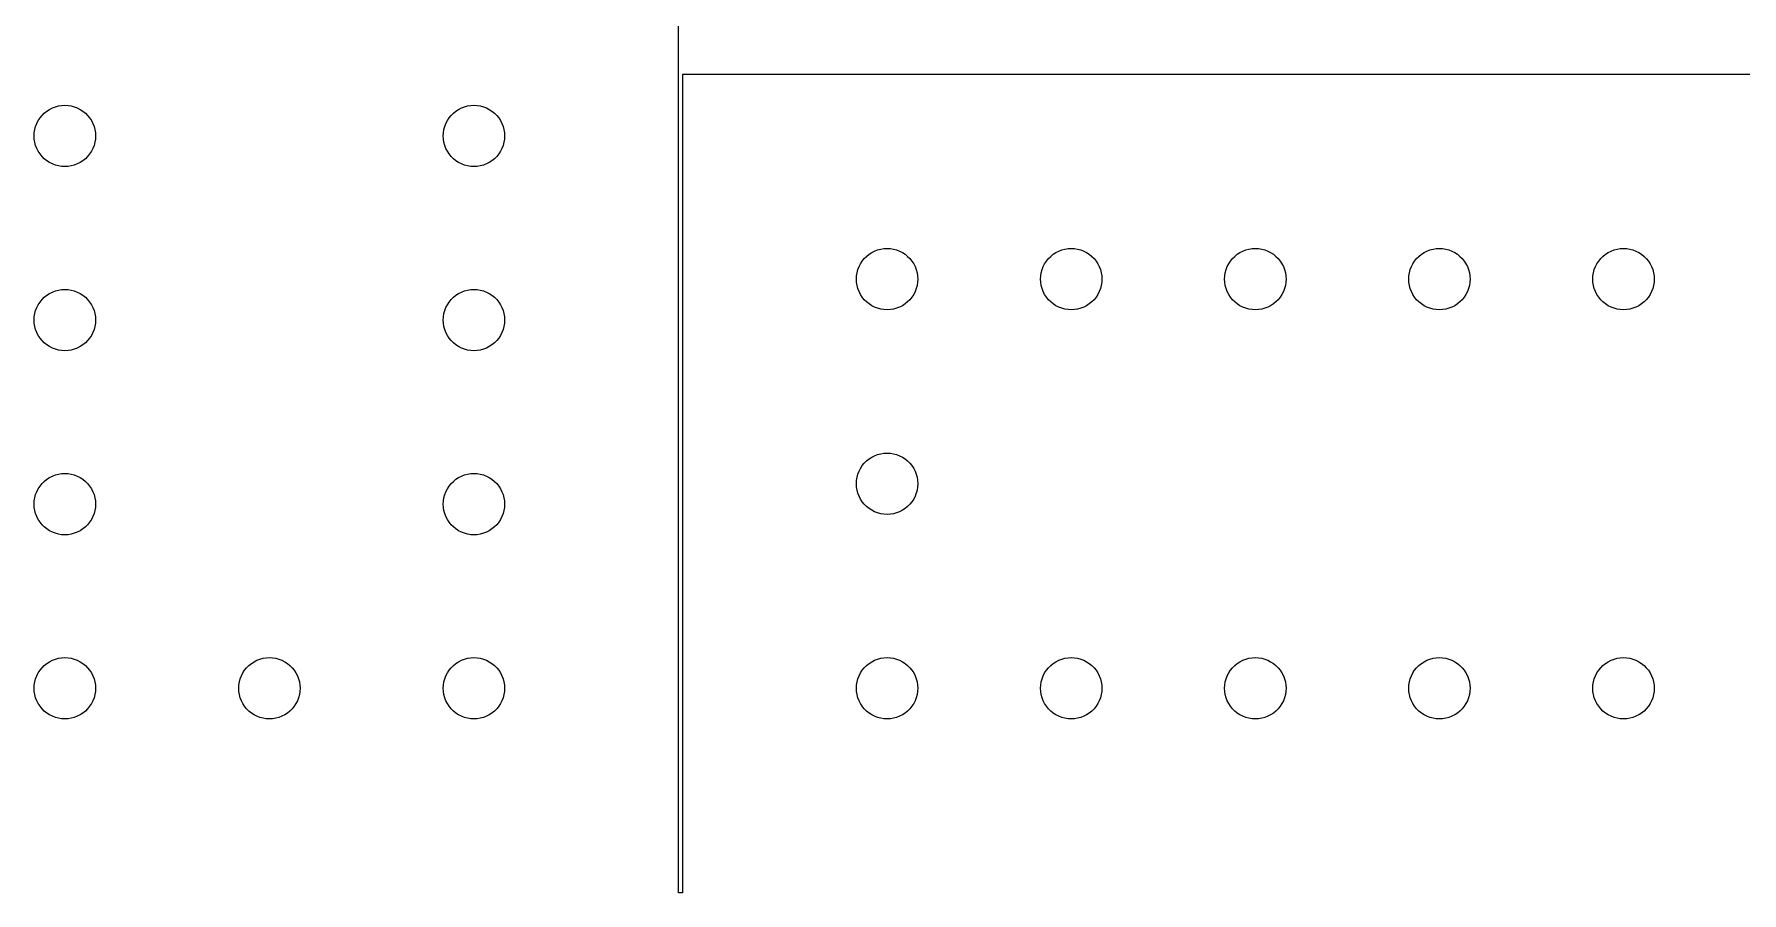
# Model space of a CAD drawing. Header units: metres. Extents: x -90 to 756, y -90 to 295.
# Drawn here: x 4.25 to 45.99, y 225 to 245.99 of the extents above; entities that cross this region are included whole.
import ezdxf

# ---------------------------------------------------------------- set-up
doc = ezdxf.new("R2010")
doc.units = ezdxf.units.M

msp = doc.modelspace()

# ---------------------------------------------------------------- linework, layer by layer
for p, q in [((20, 225), (20, 295)), ((90, 245), (20.1, 245)), ((20.1, 245), (20.1, 225)), ((4.69495, 244.185), (4.76823, 244.213)), ((4.76823, 244.213), (4.84406, 244.234)), ((4.84406, 244.234), (4.9216, 244.246)), ((4.9216, 244.246), (5, 244.25)), ((5, 244.25), (5.07838, 244.246)), ((5.07838, 244.246), (5.15593, 244.234)), ((5.15593, 244.234), (5.23175, 244.213)), ((5.23175, 244.213), (5.30504, 244.185)), ((14.6949, 244.185), (14.7682, 244.213)), ((14.7682, 244.213), (14.8441, 244.234)), ((14.8441, 244.234), (14.9216, 244.246)), ((14.9216, 244.246), (15, 244.25)), ((15, 244.25), (15.0784, 244.246)), ((15.0784, 244.246), (15.1559, 244.234)), ((15.1559, 244.234), (15.2318, 244.213)), ((15.2318, 244.213), (15.305, 244.185)), ((4.2867, 243.732), (4.31483, 243.805)), ((4.31483, 243.805), (4.35048, 243.875)), ((4.35048, 243.875), (4.39323, 243.941)), ((4.39323, 243.941), (4.44263, 244.002)), ((4.44263, 244.002), (4.49814, 244.057)), ((4.49814, 244.057), (4.55916, 244.107)), ((4.55916, 244.107), (4.625, 244.15)), ((4.625, 244.15), (4.69495, 244.185)), ((5.30504, 244.185), (5.375, 244.15)), ((5.375, 244.15), (5.44083, 244.107)), ((5.44083, 244.107), (5.50185, 244.057)), ((5.50185, 244.057), (5.55736, 244.002)), ((5.55736, 244.002), (5.60675, 243.941)), ((5.60675, 243.941), (5.64951, 243.875)), ((5.64951, 243.875), (5.68515, 243.805)), ((5.68515, 243.805), (5.71329, 243.732)), ((14.2867, 243.732), (14.3148, 243.805)), ((14.3148, 243.805), (14.3505, 243.875)), ((14.3505, 243.875), (14.3932, 243.941)), ((14.3932, 243.941), (14.4426, 244.002)), ((14.4426, 244.002), (14.4981, 244.057)), ((14.4981, 244.057), (14.5592, 244.107)), ((14.5592, 244.107), (14.625, 244.15)), ((14.625, 244.15), (14.6949, 244.185)), ((15.305, 244.185), (15.375, 244.15)), ((15.375, 244.15), (15.4408, 244.107)), ((15.4408, 244.107), (15.5018, 244.057)), ((15.5018, 244.057), (15.5574, 244.002)), ((15.5574, 244.002), (15.6068, 243.941)), ((15.6068, 243.941), (15.6495, 243.875)), ((15.6495, 243.875), (15.6852, 243.805)), ((15.6852, 243.805), (15.7133, 243.732)), ((4.25, 243.5), (4.2541, 243.578)), ((4.2541, 243.422), (4.25, 243.5)), ((4.2541, 243.578), (4.26639, 243.656)), ((4.26639, 243.344), (4.2541, 243.422)), ((4.26639, 243.656), (4.2867, 243.732)), ((5.71329, 243.732), (5.7336, 243.656)), ((5.7336, 243.656), (5.74588, 243.578)), ((5.74588, 243.422), (5.7336, 243.344)), ((5.74588, 243.578), (5.75, 243.5)), ((5.75, 243.5), (5.74588, 243.422)), ((14.25, 243.5), (14.2541, 243.578)), ((14.2541, 243.422), (14.25, 243.5)), ((14.2541, 243.578), (14.2664, 243.656)), ((14.2664, 243.344), (14.2541, 243.422)), ((14.2664, 243.656), (14.2867, 243.732)), ((15.7133, 243.732), (15.7336, 243.656)), ((15.7336, 243.656), (15.7459, 243.578)), ((15.7459, 243.422), (15.7336, 243.344)), ((15.7459, 243.578), (15.75, 243.5)), ((15.75, 243.5), (15.7459, 243.422)), ((4.2867, 243.268), (4.26639, 243.344)), ((4.31483, 243.195), (4.2867, 243.268)), ((4.35048, 243.125), (4.31483, 243.195)), ((4.39323, 243.059), (4.35048, 243.125)), ((4.44263, 242.998), (4.39323, 243.059)), ((4.49814, 242.943), (4.44263, 242.998)), ((4.55916, 242.893), (4.49814, 242.943)), ((5.50185, 242.943), (5.44083, 242.893)), ((5.55736, 242.998), (5.50185, 242.943)), ((5.60675, 243.059), (5.55736, 242.998)), ((5.64951, 243.125), (5.60675, 243.059)), ((5.68515, 243.195), (5.64951, 243.125)), ((5.71329, 243.268), (5.68515, 243.195)), ((5.7336, 243.344), (5.71329, 243.268)), ((14.2867, 243.268), (14.2664, 243.344)), ((14.3148, 243.195), (14.2867, 243.268)), ((14.3505, 243.125), (14.3148, 243.195)), ((14.3932, 243.059), (14.3505, 243.125)), ((14.4426, 242.998), (14.3932, 243.059)), ((14.4981, 242.943), (14.4426, 242.998)), ((14.5592, 242.893), (14.4981, 242.943)), ((15.5018, 242.943), (15.4408, 242.893)), ((15.5574, 242.998), (15.5018, 242.943)), ((15.6068, 243.059), (15.5574, 242.998)), ((15.6495, 243.125), (15.6068, 243.059)), ((15.6852, 243.195), (15.6495, 243.125)), ((15.7133, 243.268), (15.6852, 243.195)), ((15.7336, 243.344), (15.7133, 243.268)), ((4.625, 242.85), (4.55916, 242.893)), ((4.69495, 242.815), (4.625, 242.85)), ((4.76823, 242.787), (4.69495, 242.815)), ((4.84406, 242.766), (4.76823, 242.787)), ((4.9216, 242.754), (4.84406, 242.766)), ((5, 242.75), (4.9216, 242.754)), ((5.07838, 242.754), (5, 242.75)), ((5.15593, 242.766), (5.07838, 242.754)), ((5.23175, 242.787), (5.15593, 242.766)), ((5.30504, 242.815), (5.23175, 242.787)), ((5.375, 242.85), (5.30504, 242.815)), ((5.44083, 242.893), (5.375, 242.85)), ((14.625, 242.85), (14.5592, 242.893)), ((14.6949, 242.815), (14.625, 242.85)), ((14.7682, 242.787), (14.6949, 242.815)), ((14.8441, 242.766), (14.7682, 242.787)), ((14.9216, 242.754), (14.8441, 242.766)), ((15, 242.75), (14.9216, 242.754)), ((15.0784, 242.754), (15, 242.75)), ((15.1559, 242.766), (15.0784, 242.754)), ((15.2318, 242.787), (15.1559, 242.766)), ((15.305, 242.815), (15.2318, 242.787)), ((15.375, 242.85), (15.305, 242.815)), ((15.4408, 242.893), (15.375, 242.85)), ((24.4505, 240.375), (24.4932, 240.441)), ((24.4932, 240.441), (24.5426, 240.502)), ((24.5426, 240.502), (24.5981, 240.557)), ((24.5981, 240.557), (24.6591, 240.607)), ((24.6591, 240.607), (24.725, 240.65)), ((24.725, 240.65), (24.7949, 240.685)), ((24.7949, 240.685), (24.8682, 240.713)), ((24.8682, 240.713), (24.944, 240.734)), ((24.944, 240.734), (25.0216, 240.746)), ((25.0216, 240.746), (25.1, 240.75)), ((25.1, 240.75), (25.1784, 240.746)), ((25.1784, 240.746), (25.2559, 240.734)), ((25.2559, 240.734), (25.3317, 240.713)), ((25.3317, 240.713), (25.405, 240.685)), ((25.405, 240.685), (25.475, 240.65)), ((25.475, 240.65), (25.5408, 240.607)), ((25.5408, 240.607), (25.6018, 240.557)), ((25.6018, 240.557), (25.6573, 240.502)), ((25.6573, 240.502), (25.7067, 240.441)), ((25.7067, 240.441), (25.7495, 240.375)), ((28.9505, 240.375), (28.9932, 240.441)), ((28.9932, 240.441), (29.0426, 240.502)), ((29.0426, 240.502), (29.0981, 240.557)), ((29.0981, 240.557), (29.1591, 240.607)), ((29.1591, 240.607), (29.225, 240.65)), ((29.225, 240.65), (29.2949, 240.685)), ((29.2949, 240.685), (29.3682, 240.713)), ((29.3682, 240.713), (29.444, 240.734)), ((29.444, 240.734), (29.5216, 240.746)), ((29.5216, 240.746), (29.6, 240.75)), ((29.6, 240.75), (29.6784, 240.746)), ((29.6784, 240.746), (29.7559, 240.734)), ((29.7559, 240.734), (29.8317, 240.713)), ((29.8317, 240.713), (29.905, 240.685)), ((29.905, 240.685), (29.975, 240.65)), ((29.975, 240.65), (30.0408, 240.607)), ((30.0408, 240.607), (30.1018, 240.557)), ((30.1018, 240.557), (30.1573, 240.502)), ((30.1573, 240.502), (30.2067, 240.441)), ((30.2067, 240.441), (30.2495, 240.375)), ((33.4505, 240.375), (33.4932, 240.441)), ((33.4932, 240.441), (33.5426, 240.502)), ((33.5426, 240.502), (33.5981, 240.557)), ((33.5981, 240.557), (33.6591, 240.607)), ((33.6591, 240.607), (33.725, 240.65)), ((33.725, 240.65), (33.7949, 240.685)), ((33.7949, 240.685), (33.8682, 240.713)), ((33.8682, 240.713), (33.944, 240.734)), ((33.944, 240.734), (34.0216, 240.746)), ((34.0216, 240.746), (34.1, 240.75)), ((34.1, 240.75), (34.1784, 240.746)), ((34.1784, 240.746), (34.2559, 240.734)), ((34.2559, 240.734), (34.3317, 240.713)), ((34.3317, 240.713), (34.405, 240.685)), ((34.405, 240.685), (34.475, 240.65)), ((34.475, 240.65), (34.5408, 240.607)), ((34.5408, 240.607), (34.6018, 240.557)), ((34.6018, 240.557), (34.6573, 240.502)), ((34.6573, 240.502), (34.7067, 240.441)), ((34.7067, 240.441), (34.7495, 240.375)), ((37.9505, 240.375), (37.9932, 240.441)), ((37.9932, 240.441), (38.0426, 240.502)), ((38.0426, 240.502), (38.0981, 240.557)), ((38.0981, 240.557), (38.1591, 240.607)), ((38.1591, 240.607), (38.225, 240.65)), ((38.225, 240.65), (38.2949, 240.685)), ((38.2949, 240.685), (38.3682, 240.713)), ((38.3682, 240.713), (38.444, 240.734)), ((38.444, 240.734), (38.5216, 240.746)), ((38.5216, 240.746), (38.6, 240.75)), ((38.6, 240.75), (38.6784, 240.746)), ((38.6784, 240.746), (38.7559, 240.734)), ((38.7559, 240.734), (38.8317, 240.713)), ((38.8317, 240.713), (38.905, 240.685)), ((38.905, 240.685), (38.975, 240.65)), ((38.975, 240.65), (39.0408, 240.607)), ((39.0408, 240.607), (39.1018, 240.557)), ((39.1018, 240.557), (39.1573, 240.502)), ((39.1573, 240.502), (39.2067, 240.441)), ((39.2067, 240.441), (39.2495, 240.375)), ((42.4505, 240.375), (42.4932, 240.441)), ((42.4932, 240.441), (42.5426, 240.502)), ((42.5426, 240.502), (42.5981, 240.557)), ((42.5981, 240.557), (42.6591, 240.607)), ((42.6591, 240.607), (42.725, 240.65)), ((42.725, 240.65), (42.7949, 240.685)), ((42.7949, 240.685), (42.8682, 240.713)), ((42.8682, 240.713), (42.944, 240.734)), ((42.944, 240.734), (43.0216, 240.746)), ((43.0216, 240.746), (43.1, 240.75)), ((43.1, 240.75), (43.1784, 240.746)), ((43.1784, 240.746), (43.2559, 240.734)), ((43.2559, 240.734), (43.3317, 240.713)), ((43.3317, 240.713), (43.405, 240.685)), ((43.405, 240.685), (43.475, 240.65)), ((43.475, 240.65), (43.5408, 240.607)), ((43.5408, 240.607), (43.6018, 240.557)), ((43.6018, 240.557), (43.6573, 240.502)), ((43.6573, 240.502), (43.7067, 240.441)), ((43.7067, 240.441), (43.7495, 240.375)), ((24.35, 240), (24.3541, 240.078)), ((24.3541, 240.078), (24.3664, 240.156)), ((24.3664, 240.156), (24.3867, 240.232)), ((24.3867, 240.232), (24.4148, 240.305)), ((24.4148, 240.305), (24.4505, 240.375)), ((25.7495, 240.375), (25.7851, 240.305)), ((25.7851, 240.305), (25.8133, 240.232)), ((25.8133, 240.232), (25.8336, 240.156)), ((25.8336, 240.156), (25.8459, 240.078)), ((25.8459, 240.078), (25.85, 240)), ((28.85, 240), (28.8541, 240.078)), ((28.8541, 240.078), (28.8664, 240.156)), ((28.8664, 240.156), (28.8867, 240.232)), ((28.8867, 240.232), (28.9148, 240.305)), ((28.9148, 240.305), (28.9505, 240.375)), ((30.2495, 240.375), (30.2851, 240.305)), ((30.2851, 240.305), (30.3133, 240.232)), ((30.3133, 240.232), (30.3336, 240.156)), ((30.3336, 240.156), (30.3459, 240.078)), ((30.3459, 240.078), (30.35, 240)), ((33.35, 240), (33.3541, 240.078)), ((33.3541, 240.078), (33.3664, 240.156)), ((33.3664, 240.156), (33.3867, 240.232)), ((33.3867, 240.232), (33.4148, 240.305)), ((33.4148, 240.305), (33.4505, 240.375)), ((34.7495, 240.375), (34.7851, 240.305)), ((34.7851, 240.305), (34.8133, 240.232)), ((34.8133, 240.232), (34.8336, 240.156)), ((34.8336, 240.156), (34.8459, 240.078)), ((34.8459, 240.078), (34.85, 240)), ((37.85, 240), (37.8541, 240.078)), ((37.8541, 240.078), (37.8664, 240.156)), ((37.8664, 240.156), (37.8867, 240.232)), ((37.8867, 240.232), (37.9148, 240.305)), ((37.9148, 240.305), (37.9505, 240.375)), ((39.2495, 240.375), (39.2851, 240.305)), ((39.2851, 240.305), (39.3133, 240.232)), ((39.3133, 240.232), (39.3336, 240.156)), ((39.3336, 240.156), (39.3459, 240.078)), ((39.3459, 240.078), (39.35, 240)), ((42.35, 240), (42.3541, 240.078)), ((42.3541, 240.078), (42.3664, 240.156)), ((42.3664, 240.156), (42.3867, 240.232)), ((42.3867, 240.232), (42.4148, 240.305)), ((42.4148, 240.305), (42.4505, 240.375)), ((43.7495, 240.375), (43.7851, 240.305)), ((43.7851, 240.305), (43.8133, 240.232)), ((43.8133, 240.232), (43.8336, 240.156)), ((43.8336, 240.156), (43.8459, 240.078)), ((43.8459, 240.078), (43.85, 240)), ((4.49814, 239.557), (4.55916, 239.607)), ((4.55916, 239.607), (4.625, 239.65)), ((4.625, 239.65), (4.69495, 239.685)), ((4.69495, 239.685), (4.76823, 239.713)), ((4.76823, 239.713), (4.84406, 239.734)), ((4.84406, 239.734), (4.9216, 239.746)), ((4.9216, 239.746), (5, 239.75)), ((5, 239.75), (5.07838, 239.746)), ((5.07838, 239.746), (5.15593, 239.734)), ((5.15593, 239.734), (5.23175, 239.713)), ((5.23175, 239.713), (5.30504, 239.685)), ((5.30504, 239.685), (5.375, 239.65)), ((5.375, 239.65), (5.44083, 239.607)), ((5.44083, 239.607), (5.50185, 239.557)), ((14.4981, 239.557), (14.5592, 239.607)), ((14.5592, 239.607), (14.625, 239.65)), ((14.625, 239.65), (14.6949, 239.685)), ((14.6949, 239.685), (14.7682, 239.713)), ((14.7682, 239.713), (14.8441, 239.734)), ((14.8441, 239.734), (14.9216, 239.746)), ((14.9216, 239.746), (15, 239.75)), ((15, 239.75), (15.0784, 239.746)), ((15.0784, 239.746), (15.1559, 239.734)), ((15.1559, 239.734), (15.2318, 239.713)), ((15.2318, 239.713), (15.305, 239.685)), ((15.305, 239.685), (15.375, 239.65)), ((15.375, 239.65), (15.4408, 239.607)), ((15.4408, 239.607), (15.5018, 239.557)), ((24.3541, 239.922), (24.35, 240)), ((24.3664, 239.844), (24.3541, 239.922)), ((24.3867, 239.768), (24.3664, 239.844)), ((24.4148, 239.695), (24.3867, 239.768)), ((24.4505, 239.625), (24.4148, 239.695)), ((24.4932, 239.559), (24.4505, 239.625)), ((25.7495, 239.625), (25.7067, 239.559)), ((25.7851, 239.695), (25.7495, 239.625)), ((25.8133, 239.768), (25.7851, 239.695)), ((25.8336, 239.844), (25.8133, 239.768)), ((25.8459, 239.922), (25.8336, 239.844)), ((25.85, 240), (25.8459, 239.922)), ((28.8541, 239.922), (28.85, 240)), ((28.8664, 239.844), (28.8541, 239.922)), ((28.8867, 239.768), (28.8664, 239.844)), ((28.9148, 239.695), (28.8867, 239.768)), ((28.9505, 239.625), (28.9148, 239.695)), ((28.9932, 239.559), (28.9505, 239.625)), ((30.2495, 239.625), (30.2067, 239.559)), ((30.2851, 239.695), (30.2495, 239.625)), ((30.3133, 239.768), (30.2851, 239.695)), ((30.3336, 239.844), (30.3133, 239.768)), ((30.3459, 239.922), (30.3336, 239.844)), ((30.35, 240), (30.3459, 239.922)), ((33.3541, 239.922), (33.35, 240)), ((33.3664, 239.844), (33.3541, 239.922)), ((33.3867, 239.768), (33.3664, 239.844)), ((33.4148, 239.695), (33.3867, 239.768)), ((33.4505, 239.625), (33.4148, 239.695)), ((33.4932, 239.559), (33.4505, 239.625)), ((34.7495, 239.625), (34.7067, 239.559)), ((34.7851, 239.695), (34.7495, 239.625)), ((34.8133, 239.768), (34.7851, 239.695)), ((34.8336, 239.844), (34.8133, 239.768)), ((34.8459, 239.922), (34.8336, 239.844)), ((34.85, 240), (34.8459, 239.922)), ((37.8541, 239.922), (37.85, 240)), ((37.8664, 239.844), (37.8541, 239.922)), ((37.8867, 239.768), (37.8664, 239.844)), ((37.9148, 239.695), (37.8867, 239.768)), ((37.9505, 239.625), (37.9148, 239.695)), ((37.9932, 239.559), (37.9505, 239.625)), ((39.2495, 239.625), (39.2067, 239.559)), ((39.2851, 239.695), (39.2495, 239.625)), ((39.3133, 239.768), (39.2851, 239.695)), ((39.3336, 239.844), (39.3133, 239.768)), ((39.3459, 239.922), (39.3336, 239.844)), ((39.35, 240), (39.3459, 239.922)), ((42.3541, 239.922), (42.35, 240)), ((42.3664, 239.844), (42.3541, 239.922)), ((42.3867, 239.768), (42.3664, 239.844)), ((42.4148, 239.695), (42.3867, 239.768)), ((42.4505, 239.625), (42.4148, 239.695)), ((42.4932, 239.559), (42.4505, 239.625)), ((43.7495, 239.625), (43.7067, 239.559)), ((43.7851, 239.695), (43.7495, 239.625)), ((43.8133, 239.768), (43.7851, 239.695)), ((43.8336, 239.844), (43.8133, 239.768)), ((43.8459, 239.922), (43.8336, 239.844)), ((43.85, 240), (43.8459, 239.922)), ((4.26639, 239.156), (4.2867, 239.232)), ((4.2867, 239.232), (4.31483, 239.305)), ((4.31483, 239.305), (4.35048, 239.375)), ((4.35048, 239.375), (4.39323, 239.441)), ((4.39323, 239.441), (4.44263, 239.502)), ((4.44263, 239.502), (4.49814, 239.557)), ((5.50185, 239.557), (5.55736, 239.502)), ((5.55736, 239.502), (5.60675, 239.441)), ((5.60675, 239.441), (5.64951, 239.375)), ((5.64951, 239.375), (5.68515, 239.305)), ((5.68515, 239.305), (5.71329, 239.232)), ((5.71329, 239.232), (5.7336, 239.156)), ((14.2664, 239.156), (14.2867, 239.232)), ((14.2867, 239.232), (14.3148, 239.305)), ((14.3148, 239.305), (14.3505, 239.375)), ((14.3505, 239.375), (14.3932, 239.441)), ((14.3932, 239.441), (14.4426, 239.502)), ((14.4426, 239.502), (14.4981, 239.557)), ((15.5018, 239.557), (15.5574, 239.502)), ((15.5574, 239.502), (15.6068, 239.441)), ((15.6068, 239.441), (15.6495, 239.375)), ((15.6495, 239.375), (15.6852, 239.305)), ((15.6852, 239.305), (15.7133, 239.232)), ((15.7133, 239.232), (15.7336, 239.156)), ((24.5426, 239.498), (24.4932, 239.559)), ((24.5981, 239.443), (24.5426, 239.498)), ((24.6591, 239.393), (24.5981, 239.443)), ((24.725, 239.35), (24.6591, 239.393)), ((24.7949, 239.315), (24.725, 239.35)), ((24.8682, 239.287), (24.7949, 239.315)), ((24.944, 239.266), (24.8682, 239.287)), ((25.0216, 239.254), (24.944, 239.266)), ((25.1, 239.25), (25.0216, 239.254)), ((25.1784, 239.254), (25.1, 239.25)), ((25.2559, 239.266), (25.1784, 239.254)), ((25.3317, 239.287), (25.2559, 239.266)), ((25.405, 239.315), (25.3317, 239.287)), ((25.475, 239.35), (25.405, 239.315)), ((25.5408, 239.393), (25.475, 239.35)), ((25.6018, 239.443), (25.5408, 239.393)), ((25.6573, 239.498), (25.6018, 239.443)), ((25.7067, 239.559), (25.6573, 239.498)), ((29.0426, 239.498), (28.9932, 239.559)), ((29.0981, 239.443), (29.0426, 239.498)), ((29.1591, 239.393), (29.0981, 239.443)), ((29.225, 239.35), (29.1591, 239.393)), ((29.2949, 239.315), (29.225, 239.35)), ((29.3682, 239.287), (29.2949, 239.315)), ((29.444, 239.266), (29.3682, 239.287)), ((29.5216, 239.254), (29.444, 239.266)), ((29.6, 239.25), (29.5216, 239.254)), ((29.6784, 239.254), (29.6, 239.25)), ((29.7559, 239.266), (29.6784, 239.254)), ((29.8317, 239.287), (29.7559, 239.266)), ((29.905, 239.315), (29.8317, 239.287)), ((29.975, 239.35), (29.905, 239.315)), ((30.0408, 239.393), (29.975, 239.35)), ((30.1018, 239.443), (30.0408, 239.393)), ((30.1573, 239.498), (30.1018, 239.443)), ((30.2067, 239.559), (30.1573, 239.498)), ((33.5426, 239.498), (33.4932, 239.559)), ((33.5981, 239.443), (33.5426, 239.498)), ((33.6591, 239.393), (33.5981, 239.443)), ((33.725, 239.35), (33.6591, 239.393)), ((33.7949, 239.315), (33.725, 239.35)), ((33.8682, 239.287), (33.7949, 239.315)), ((33.944, 239.266), (33.8682, 239.287)), ((34.0216, 239.254), (33.944, 239.266)), ((34.1, 239.25), (34.0216, 239.254)), ((34.1784, 239.254), (34.1, 239.25)), ((34.2559, 239.266), (34.1784, 239.254)), ((34.3317, 239.287), (34.2559, 239.266)), ((34.405, 239.315), (34.3317, 239.287)), ((34.475, 239.35), (34.405, 239.315)), ((34.5408, 239.393), (34.475, 239.35)), ((34.6018, 239.443), (34.5408, 239.393)), ((34.6573, 239.498), (34.6018, 239.443)), ((34.7067, 239.559), (34.6573, 239.498)), ((38.0426, 239.498), (37.9932, 239.559)), ((38.0981, 239.443), (38.0426, 239.498)), ((38.1591, 239.393), (38.0981, 239.443)), ((38.225, 239.35), (38.1591, 239.393)), ((38.2949, 239.315), (38.225, 239.35)), ((38.3682, 239.287), (38.2949, 239.315)), ((38.444, 239.266), (38.3682, 239.287)), ((38.5216, 239.254), (38.444, 239.266)), ((38.6, 239.25), (38.5216, 239.254)), ((38.6784, 239.254), (38.6, 239.25)), ((38.7559, 239.266), (38.6784, 239.254)), ((38.8317, 239.287), (38.7559, 239.266)), ((38.905, 239.315), (38.8317, 239.287)), ((38.975, 239.35), (38.905, 239.315)), ((39.0408, 239.393), (38.975, 239.35)), ((39.1018, 239.443), (39.0408, 239.393)), ((39.1573, 239.498), (39.1018, 239.443)), ((39.2067, 239.559), (39.1573, 239.498)), ((42.5426, 239.498), (42.4932, 239.559)), ((42.5981, 239.443), (42.5426, 239.498)), ((42.6591, 239.393), (42.5981, 239.443)), ((42.725, 239.35), (42.6591, 239.393)), ((42.7949, 239.315), (42.725, 239.35)), ((42.8682, 239.287), (42.7949, 239.315)), ((42.944, 239.266), (42.8682, 239.287)), ((43.0216, 239.254), (42.944, 239.266)), ((43.1, 239.25), (43.0216, 239.254)), ((43.1784, 239.254), (43.1, 239.25)), ((43.2559, 239.266), (43.1784, 239.254)), ((43.3317, 239.287), (43.2559, 239.266)), ((43.405, 239.315), (43.3317, 239.287)), ((43.475, 239.35), (43.405, 239.315)), ((43.5408, 239.393), (43.475, 239.35)), ((43.6018, 239.443), (43.5408, 239.393)), ((43.6573, 239.498), (43.6018, 239.443)), ((43.7067, 239.559), (43.6573, 239.498)), ((4.25, 239), (4.2541, 239.078)), ((4.2541, 238.922), (4.25, 239)), ((4.2541, 239.078), (4.26639, 239.156)), ((4.26639, 238.844), (4.2541, 238.922)), ((4.2867, 238.768), (4.26639, 238.844)), ((4.31483, 238.695), (4.2867, 238.768)), ((5.71329, 238.768), (5.68515, 238.695)), ((5.7336, 238.844), (5.71329, 238.768)), ((5.7336, 239.156), (5.74588, 239.078)), ((5.74588, 238.922), (5.7336, 238.844)), ((5.74588, 239.078), (5.75, 239)), ((5.75, 239), (5.74588, 238.922)), ((14.25, 239), (14.2541, 239.078)), ((14.2541, 238.922), (14.25, 239)), ((14.2541, 239.078), (14.2664, 239.156)), ((14.2664, 238.844), (14.2541, 238.922)), ((14.2867, 238.768), (14.2664, 238.844)), ((14.3148, 238.695), (14.2867, 238.768)), ((15.7133, 238.768), (15.6852, 238.695)), ((15.7336, 238.844), (15.7133, 238.768)), ((15.7336, 239.156), (15.7459, 239.078)), ((15.7459, 238.922), (15.7336, 238.844)), ((15.7459, 239.078), (15.75, 239)), ((15.75, 239), (15.7459, 238.922)), ((4.35048, 238.625), (4.31483, 238.695)), ((4.39323, 238.559), (4.35048, 238.625)), ((4.44263, 238.498), (4.39323, 238.559)), ((4.49814, 238.443), (4.44263, 238.498)), ((4.55916, 238.393), (4.49814, 238.443)), ((4.625, 238.35), (4.55916, 238.393)), ((4.69495, 238.315), (4.625, 238.35)), ((5.375, 238.35), (5.30504, 238.315)), ((5.44083, 238.393), (5.375, 238.35)), ((5.50185, 238.443), (5.44083, 238.393)), ((5.55736, 238.498), (5.50185, 238.443)), ((5.60675, 238.559), (5.55736, 238.498)), ((5.64951, 238.625), (5.60675, 238.559)), ((5.68515, 238.695), (5.64951, 238.625)), ((14.3505, 238.625), (14.3148, 238.695)), ((14.3932, 238.559), (14.3505, 238.625)), ((14.4426, 238.498), (14.3932, 238.559)), ((14.4981, 238.443), (14.4426, 238.498)), ((14.5592, 238.393), (14.4981, 238.443)), ((14.625, 238.35), (14.5592, 238.393)), ((14.6949, 238.315), (14.625, 238.35)), ((15.375, 238.35), (15.305, 238.315)), ((15.4408, 238.393), (15.375, 238.35)), ((15.5018, 238.443), (15.4408, 238.393)), ((15.5574, 238.498), (15.5018, 238.443)), ((15.6068, 238.559), (15.5574, 238.498)), ((15.6495, 238.625), (15.6068, 238.559)), ((15.6852, 238.695), (15.6495, 238.625)), ((4.76823, 238.287), (4.69495, 238.315)), ((4.84406, 238.266), (4.76823, 238.287)), ((4.9216, 238.254), (4.84406, 238.266)), ((5, 238.25), (4.9216, 238.254)), ((5.07838, 238.254), (5, 238.25)), ((5.15593, 238.266), (5.07838, 238.254)), ((5.23175, 238.287), (5.15593, 238.266)), ((5.30504, 238.315), (5.23175, 238.287)), ((14.7682, 238.287), (14.6949, 238.315)), ((14.8441, 238.266), (14.7682, 238.287)), ((14.9216, 238.254), (14.8441, 238.266)), ((15, 238.25), (14.9216, 238.254)), ((15.0784, 238.254), (15, 238.25)), ((15.1559, 238.266), (15.0784, 238.254)), ((15.2318, 238.287), (15.1559, 238.266)), ((15.305, 238.315), (15.2318, 238.287)), ((24.4505, 235.375), (24.4932, 235.441)), ((24.4932, 235.441), (24.5426, 235.502)), ((24.5426, 235.502), (24.5981, 235.557)), ((24.5981, 235.557), (24.6591, 235.607)), ((24.6591, 235.607), (24.725, 235.65)), ((24.725, 235.65), (24.7949, 235.685)), ((24.7949, 235.685), (24.8682, 235.713)), ((24.8682, 235.713), (24.944, 235.734)), ((24.944, 235.734), (25.0216, 235.746)), ((25.0216, 235.746), (25.1, 235.75)), ((25.1, 235.75), (25.1784, 235.746)), ((25.1784, 235.746), (25.2559, 235.734)), ((25.2559, 235.734), (25.3317, 235.713)), ((25.3317, 235.713), (25.405, 235.685)), ((25.405, 235.685), (25.475, 235.65)), ((25.475, 235.65), (25.5408, 235.607)), ((25.5408, 235.607), (25.6018, 235.557)), ((25.6018, 235.557), (25.6573, 235.502)), ((25.6573, 235.502), (25.7067, 235.441)), ((25.7067, 235.441), (25.7495, 235.375)), ((4.44263, 235.002), (4.49814, 235.057)), ((4.49814, 235.057), (4.55916, 235.107)), ((4.55916, 235.107), (4.625, 235.15)), ((4.625, 235.15), (4.69495, 235.185)), ((4.69495, 235.185), (4.76823, 235.213)), ((4.76823, 235.213), (4.84406, 235.234)), ((4.84406, 235.234), (4.9216, 235.246)), ((4.9216, 235.246), (5, 235.25)), ((5, 235.25), (5.07838, 235.246)), ((5.07838, 235.246), (5.15593, 235.234)), ((5.15593, 235.234), (5.23175, 235.213)), ((5.23175, 235.213), (5.30504, 235.185)), ((5.30504, 235.185), (5.375, 235.15)), ((5.375, 235.15), (5.44083, 235.107)), ((5.44083, 235.107), (5.50185, 235.057)), ((5.50185, 235.057), (5.55736, 235.002)), ((14.4426, 235.002), (14.4981, 235.057)), ((14.4981, 235.057), (14.5592, 235.107)), ((14.5592, 235.107), (14.625, 235.15)), ((14.625, 235.15), (14.6949, 235.185)), ((14.6949, 235.185), (14.7682, 235.213)), ((14.7682, 235.213), (14.8441, 235.234)), ((14.8441, 235.234), (14.9216, 235.246)), ((14.9216, 235.246), (15, 235.25)), ((15, 235.25), (15.0784, 235.246)), ((15.0784, 235.246), (15.1559, 235.234)), ((15.1559, 235.234), (15.2318, 235.213)), ((15.2318, 235.213), (15.305, 235.185)), ((15.305, 235.185), (15.375, 235.15)), ((15.375, 235.15), (15.4408, 235.107)), ((15.4408, 235.107), (15.5018, 235.057)), ((15.5018, 235.057), (15.5574, 235.002)), ((24.35, 235), (24.3541, 235.078)), ((24.3541, 235.078), (24.3664, 235.156)), ((24.3664, 235.156), (24.3867, 235.232)), ((24.3867, 235.232), (24.4148, 235.305)), ((24.4148, 235.305), (24.4505, 235.375)), ((25.7495, 235.375), (25.7851, 235.305)), ((25.7851, 235.305), (25.8133, 235.232)), ((25.8133, 235.232), (25.8336, 235.156)), ((25.8336, 235.156), (25.8459, 235.078)), ((25.8459, 235.078), (25.85, 235)), ((4.2541, 234.578), (4.26639, 234.656)), ((4.26639, 234.656), (4.2867, 234.732)), ((4.2867, 234.732), (4.31483, 234.805)), ((4.31483, 234.805), (4.35048, 234.875)), ((4.35048, 234.875), (4.39323, 234.941)), ((4.39323, 234.941), (4.44263, 235.002)), ((5.55736, 235.002), (5.60675, 234.941)), ((5.60675, 234.941), (5.64951, 234.875)), ((5.64951, 234.875), (5.68515, 234.805)), ((5.68515, 234.805), (5.71329, 234.732)), ((5.71329, 234.732), (5.7336, 234.656)), ((5.7336, 234.656), (5.74588, 234.578)), ((14.2541, 234.578), (14.2664, 234.656)), ((14.2664, 234.656), (14.2867, 234.732)), ((14.2867, 234.732), (14.3148, 234.805)), ((14.3148, 234.805), (14.3505, 234.875)), ((14.3505, 234.875), (14.3932, 234.941)), ((14.3932, 234.941), (14.4426, 235.002)), ((15.5574, 235.002), (15.6068, 234.941)), ((15.6068, 234.941), (15.6495, 234.875)), ((15.6495, 234.875), (15.6852, 234.805)), ((15.6852, 234.805), (15.7133, 234.732)), ((15.7133, 234.732), (15.7336, 234.656)), ((15.7336, 234.656), (15.7459, 234.578)), ((24.3541, 234.922), (24.35, 235)), ((24.3664, 234.844), (24.3541, 234.922)), ((24.3867, 234.768), (24.3664, 234.844)), ((24.4148, 234.695), (24.3867, 234.768)), ((24.4505, 234.625), (24.4148, 234.695)), ((24.4932, 234.559), (24.4505, 234.625)), ((25.7495, 234.625), (25.7067, 234.559)), ((25.7851, 234.695), (25.7495, 234.625)), ((25.8133, 234.768), (25.7851, 234.695)), ((25.8336, 234.844), (25.8133, 234.768)), ((25.8459, 234.922), (25.8336, 234.844)), ((25.85, 235), (25.8459, 234.922)), ((4.25, 234.5), (4.2541, 234.578)), ((4.2541, 234.422), (4.25, 234.5)), ((4.26639, 234.344), (4.2541, 234.422)), ((4.2867, 234.268), (4.26639, 234.344)), ((4.31483, 234.195), (4.2867, 234.268)), ((4.35048, 234.125), (4.31483, 234.195)), ((5.68515, 234.195), (5.64951, 234.125)), ((5.71329, 234.268), (5.68515, 234.195)), ((5.7336, 234.344), (5.71329, 234.268)), ((5.74588, 234.422), (5.7336, 234.344)), ((5.74588, 234.578), (5.75, 234.5)), ((5.75, 234.5), (5.74588, 234.422)), ((14.25, 234.5), (14.2541, 234.578)), ((14.2541, 234.422), (14.25, 234.5)), ((14.2664, 234.344), (14.2541, 234.422)), ((14.2867, 234.268), (14.2664, 234.344)), ((14.3148, 234.195), (14.2867, 234.268)), ((14.3505, 234.125), (14.3148, 234.195)), ((15.6852, 234.195), (15.6495, 234.125)), ((15.7133, 234.268), (15.6852, 234.195)), ((15.7336, 234.344), (15.7133, 234.268)), ((15.7459, 234.422), (15.7336, 234.344)), ((15.7459, 234.578), (15.75, 234.5)), ((15.75, 234.5), (15.7459, 234.422)), ((24.5426, 234.498), (24.4932, 234.559)), ((24.5981, 234.443), (24.5426, 234.498)), ((24.6591, 234.393), (24.5981, 234.443)), ((24.725, 234.35), (24.6591, 234.393)), ((24.7949, 234.315), (24.725, 234.35)), ((24.8682, 234.287), (24.7949, 234.315)), ((24.944, 234.266), (24.8682, 234.287)), ((25.0216, 234.254), (24.944, 234.266)), ((25.1, 234.25), (25.0216, 234.254)), ((25.1784, 234.254), (25.1, 234.25)), ((25.2559, 234.266), (25.1784, 234.254)), ((25.3317, 234.287), (25.2559, 234.266)), ((25.405, 234.315), (25.3317, 234.287)), ((25.475, 234.35), (25.405, 234.315)), ((25.5408, 234.393), (25.475, 234.35)), ((25.6018, 234.443), (25.5408, 234.393)), ((25.6573, 234.498), (25.6018, 234.443)), ((25.7067, 234.559), (25.6573, 234.498)), ((4.39323, 234.059), (4.35048, 234.125)), ((4.44263, 233.998), (4.39323, 234.059)), ((4.49814, 233.943), (4.44263, 233.998)), ((4.55916, 233.893), (4.49814, 233.943)), ((4.625, 233.85), (4.55916, 233.893)), ((4.69495, 233.815), (4.625, 233.85)), ((4.76823, 233.787), (4.69495, 233.815)), ((4.84406, 233.766), (4.76823, 233.787)), ((4.9216, 233.754), (4.84406, 233.766)), ((5.15593, 233.766), (5.07838, 233.754)), ((5.23175, 233.787), (5.15593, 233.766)), ((5.30504, 233.815), (5.23175, 233.787)), ((5.375, 233.85), (5.30504, 233.815)), ((5.44083, 233.893), (5.375, 233.85)), ((5.50185, 233.943), (5.44083, 233.893)), ((5.55736, 233.998), (5.50185, 233.943)), ((5.60675, 234.059), (5.55736, 233.998)), ((5.64951, 234.125), (5.60675, 234.059)), ((14.3932, 234.059), (14.3505, 234.125)), ((14.4426, 233.998), (14.3932, 234.059)), ((14.4981, 233.943), (14.4426, 233.998)), ((14.5592, 233.893), (14.4981, 233.943)), ((14.625, 233.85), (14.5592, 233.893)), ((14.6949, 233.815), (14.625, 233.85)), ((14.7682, 233.787), (14.6949, 233.815)), ((14.8441, 233.766), (14.7682, 233.787)), ((14.9216, 233.754), (14.8441, 233.766)), ((15.1559, 233.766), (15.0784, 233.754)), ((15.2318, 233.787), (15.1559, 233.766)), ((15.305, 233.815), (15.2318, 233.787)), ((15.375, 233.85), (15.305, 233.815)), ((15.4408, 233.893), (15.375, 233.85)), ((15.5018, 233.943), (15.4408, 233.893)), ((15.5574, 233.998), (15.5018, 233.943)), ((15.6068, 234.059), (15.5574, 233.998)), ((15.6495, 234.125), (15.6068, 234.059)), ((5, 233.75), (4.9216, 233.754)), ((5.07838, 233.754), (5, 233.75)), ((15, 233.75), (14.9216, 233.754)), ((15.0784, 233.754), (15, 233.75)), ((4.35048, 230.375), (4.39323, 230.441)), ((4.39323, 230.441), (4.44263, 230.502)), ((4.44263, 230.502), (4.49814, 230.557)), ((4.49814, 230.557), (4.55916, 230.607)), ((4.55916, 230.607), (4.625, 230.65)), ((4.625, 230.65), (4.69495, 230.685)), ((4.69495, 230.685), (4.76823, 230.713)), ((4.76823, 230.713), (4.84406, 230.734)), ((4.84406, 230.734), (4.9216, 230.746)), ((4.9216, 230.746), (5, 230.75)), ((5, 230.75), (5.07838, 230.746)), ((5.07838, 230.746), (5.15593, 230.734)), ((5.15593, 230.734), (5.23175, 230.713)), ((5.23175, 230.713), (5.30504, 230.685)), ((5.30504, 230.685), (5.375, 230.65)), ((5.375, 230.65), (5.44083, 230.607)), ((5.44083, 230.607), (5.50185, 230.557)), ((5.50185, 230.557), (5.55736, 230.502)), ((5.55736, 230.502), (5.60675, 230.441)), ((5.60675, 230.441), (5.64951, 230.375)), ((9.35048, 230.375), (9.39323, 230.441)), ((9.39323, 230.441), (9.44263, 230.502)), ((9.44263, 230.502), (9.49814, 230.557)), ((9.49814, 230.557), (9.55916, 230.607)), ((9.55916, 230.607), (9.625, 230.65)), ((9.625, 230.65), (9.69495, 230.685)), ((9.69495, 230.685), (9.76823, 230.713)), ((9.76823, 230.713), (9.84406, 230.734)), ((9.84406, 230.734), (9.9216, 230.746)), ((9.9216, 230.746), (10, 230.75)), ((10, 230.75), (10.0784, 230.746)), ((10.0784, 230.746), (10.1559, 230.734)), ((10.1559, 230.734), (10.2318, 230.713)), ((10.2318, 230.713), (10.305, 230.685)), ((10.305, 230.685), (10.375, 230.65)), ((10.375, 230.65), (10.4408, 230.607)), ((10.4408, 230.607), (10.5018, 230.557)), ((10.5018, 230.557), (10.5574, 230.502)), ((10.5574, 230.502), (10.6068, 230.441)), ((10.6068, 230.441), (10.6495, 230.375)), ((14.3505, 230.375), (14.3932, 230.441)), ((14.3932, 230.441), (14.4426, 230.502)), ((14.4426, 230.502), (14.4981, 230.557)), ((14.4981, 230.557), (14.5592, 230.607)), ((14.5592, 230.607), (14.625, 230.65)), ((14.625, 230.65), (14.6949, 230.685)), ((14.6949, 230.685), (14.7682, 230.713)), ((14.7682, 230.713), (14.8441, 230.734)), ((14.8441, 230.734), (14.9216, 230.746)), ((14.9216, 230.746), (15, 230.75)), ((15, 230.75), (15.0784, 230.746)), ((15.0784, 230.746), (15.1559, 230.734)), ((15.1559, 230.734), (15.2318, 230.713)), ((15.2318, 230.713), (15.305, 230.685)), ((15.305, 230.685), (15.375, 230.65)), ((15.375, 230.65), (15.4408, 230.607)), ((15.4408, 230.607), (15.5018, 230.557)), ((15.5018, 230.557), (15.5574, 230.502)), ((15.5574, 230.502), (15.6068, 230.441)), ((15.6068, 230.441), (15.6495, 230.375)), ((24.4505, 230.375), (24.4932, 230.441)), ((24.4932, 230.441), (24.5426, 230.502)), ((24.5426, 230.502), (24.5981, 230.557)), ((24.5981, 230.557), (24.6591, 230.607)), ((24.6591, 230.607), (24.725, 230.65)), ((24.725, 230.65), (24.7949, 230.685)), ((24.7949, 230.685), (24.8682, 230.713)), ((24.8682, 230.713), (24.944, 230.734)), ((24.944, 230.734), (25.0216, 230.746)), ((25.0216, 230.746), (25.1, 230.75)), ((25.1, 230.75), (25.1784, 230.746)), ((25.1784, 230.746), (25.2559, 230.734)), ((25.2559, 230.734), (25.3317, 230.713)), ((25.3317, 230.713), (25.405, 230.685)), ((25.405, 230.685), (25.475, 230.65)), ((25.475, 230.65), (25.5408, 230.607)), ((25.5408, 230.607), (25.6018, 230.557)), ((25.6018, 230.557), (25.6573, 230.502)), ((25.6573, 230.502), (25.7067, 230.441)), ((25.7067, 230.441), (25.7495, 230.375)), ((28.9505, 230.375), (28.9932, 230.441)), ((28.9932, 230.441), (29.0426, 230.502)), ((29.0426, 230.502), (29.0981, 230.557)), ((29.0981, 230.557), (29.1591, 230.607)), ((29.1591, 230.607), (29.225, 230.65)), ((29.225, 230.65), (29.2949, 230.685)), ((29.2949, 230.685), (29.3682, 230.713)), ((29.3682, 230.713), (29.444, 230.734)), ((29.444, 230.734), (29.5216, 230.746)), ((29.5216, 230.746), (29.6, 230.75)), ((29.6, 230.75), (29.6784, 230.746)), ((29.6784, 230.746), (29.7559, 230.734)), ((29.7559, 230.734), (29.8317, 230.713)), ((29.8317, 230.713), (29.905, 230.685)), ((29.905, 230.685), (29.975, 230.65)), ((29.975, 230.65), (30.0408, 230.607)), ((30.0408, 230.607), (30.1018, 230.557)), ((30.1018, 230.557), (30.1573, 230.502)), ((30.1573, 230.502), (30.2067, 230.441)), ((30.2067, 230.441), (30.2495, 230.375)), ((33.4505, 230.375), (33.4932, 230.441)), ((33.4932, 230.441), (33.5426, 230.502)), ((33.5426, 230.502), (33.5981, 230.557)), ((33.5981, 230.557), (33.6591, 230.607)), ((33.6591, 230.607), (33.725, 230.65)), ((33.725, 230.65), (33.7949, 230.685)), ((33.7949, 230.685), (33.8682, 230.713)), ((33.8682, 230.713), (33.944, 230.734)), ((33.944, 230.734), (34.0216, 230.746)), ((34.0216, 230.746), (34.1, 230.75)), ((34.1, 230.75), (34.1784, 230.746)), ((34.1784, 230.746), (34.2559, 230.734)), ((34.2559, 230.734), (34.3317, 230.713)), ((34.3317, 230.713), (34.405, 230.685)), ((34.405, 230.685), (34.475, 230.65)), ((34.475, 230.65), (34.5408, 230.607)), ((34.5408, 230.607), (34.6018, 230.557)), ((34.6018, 230.557), (34.6573, 230.502)), ((34.6573, 230.502), (34.7067, 230.441)), ((34.7067, 230.441), (34.7495, 230.375)), ((37.9505, 230.375), (37.9932, 230.441)), ((37.9932, 230.441), (38.0426, 230.502)), ((38.0426, 230.502), (38.0981, 230.557)), ((38.0981, 230.557), (38.1591, 230.607)), ((38.1591, 230.607), (38.225, 230.65)), ((38.225, 230.65), (38.2949, 230.685)), ((38.2949, 230.685), (38.3682, 230.713)), ((38.3682, 230.713), (38.444, 230.734)), ((38.444, 230.734), (38.5216, 230.746)), ((38.5216, 230.746), (38.6, 230.75)), ((38.6, 230.75), (38.6784, 230.746)), ((38.6784, 230.746), (38.7559, 230.734)), ((38.7559, 230.734), (38.8317, 230.713)), ((38.8317, 230.713), (38.905, 230.685)), ((38.905, 230.685), (38.975, 230.65)), ((38.975, 230.65), (39.0408, 230.607)), ((39.0408, 230.607), (39.1018, 230.557)), ((39.1018, 230.557), (39.1573, 230.502)), ((39.1573, 230.502), (39.2067, 230.441)), ((39.2067, 230.441), (39.2495, 230.375)), ((42.4505, 230.375), (42.4932, 230.441)), ((42.4932, 230.441), (42.5426, 230.502)), ((42.5426, 230.502), (42.5981, 230.557)), ((42.5981, 230.557), (42.6591, 230.607)), ((42.6591, 230.607), (42.725, 230.65)), ((42.725, 230.65), (42.7949, 230.685)), ((42.7949, 230.685), (42.8682, 230.713)), ((42.8682, 230.713), (42.944, 230.734)), ((42.944, 230.734), (43.0216, 230.746)), ((43.0216, 230.746), (43.1, 230.75)), ((43.1, 230.75), (43.1784, 230.746)), ((43.1784, 230.746), (43.2559, 230.734)), ((43.2559, 230.734), (43.3317, 230.713)), ((43.3317, 230.713), (43.405, 230.685)), ((43.405, 230.685), (43.475, 230.65)), ((43.475, 230.65), (43.5408, 230.607)), ((43.5408, 230.607), (43.6018, 230.557)), ((43.6018, 230.557), (43.6573, 230.502)), ((43.6573, 230.502), (43.7067, 230.441)), ((43.7067, 230.441), (43.7495, 230.375)), ((4.25, 230), (4.2541, 230.078)), ((4.2541, 230.078), (4.26639, 230.156)), ((4.26639, 230.156), (4.2867, 230.232)), ((4.2867, 230.232), (4.31483, 230.305)), ((4.31483, 230.305), (4.35048, 230.375)), ((5.64951, 230.375), (5.68515, 230.305)), ((5.68515, 230.305), (5.71329, 230.232)), ((5.71329, 230.232), (5.7336, 230.156)), ((5.7336, 230.156), (5.74588, 230.078)), ((5.74588, 230.078), (5.75, 230)), ((9.25, 230), (9.2541, 230.078)), ((9.2541, 230.078), (9.26639, 230.156)), ((9.26639, 230.156), (9.2867, 230.232)), ((9.2867, 230.232), (9.31483, 230.305)), ((9.31483, 230.305), (9.35048, 230.375)), ((10.6495, 230.375), (10.6852, 230.305)), ((10.6852, 230.305), (10.7133, 230.232)), ((10.7133, 230.232), (10.7336, 230.156)), ((10.7336, 230.156), (10.7459, 230.078)), ((10.7459, 230.078), (10.75, 230)), ((14.25, 230), (14.2541, 230.078)), ((14.2541, 230.078), (14.2664, 230.156)), ((14.2664, 230.156), (14.2867, 230.232)), ((14.2867, 230.232), (14.3148, 230.305)), ((14.3148, 230.305), (14.3505, 230.375)), ((15.6495, 230.375), (15.6852, 230.305)), ((15.6852, 230.305), (15.7133, 230.232)), ((15.7133, 230.232), (15.7336, 230.156)), ((15.7336, 230.156), (15.7459, 230.078)), ((15.7459, 230.078), (15.75, 230)), ((24.35, 230), (24.3541, 230.078)), ((24.3541, 230.078), (24.3664, 230.156)), ((24.3664, 230.156), (24.3867, 230.232)), ((24.3867, 230.232), (24.4148, 230.305)), ((24.4148, 230.305), (24.4505, 230.375)), ((25.7495, 230.375), (25.7851, 230.305)), ((25.7851, 230.305), (25.8133, 230.232)), ((25.8133, 230.232), (25.8336, 230.156)), ((25.8336, 230.156), (25.8459, 230.078)), ((25.8459, 230.078), (25.85, 230)), ((28.85, 230), (28.8541, 230.078)), ((28.8541, 230.078), (28.8664, 230.156)), ((28.8664, 230.156), (28.8867, 230.232)), ((28.8867, 230.232), (28.9148, 230.305)), ((28.9148, 230.305), (28.9505, 230.375)), ((30.2495, 230.375), (30.2851, 230.305)), ((30.2851, 230.305), (30.3133, 230.232)), ((30.3133, 230.232), (30.3336, 230.156)), ((30.3336, 230.156), (30.3459, 230.078)), ((30.3459, 230.078), (30.35, 230)), ((33.35, 230), (33.3541, 230.078)), ((33.3541, 230.078), (33.3664, 230.156)), ((33.3664, 230.156), (33.3867, 230.232)), ((33.3867, 230.232), (33.4148, 230.305)), ((33.4148, 230.305), (33.4505, 230.375)), ((34.7495, 230.375), (34.7851, 230.305)), ((34.7851, 230.305), (34.8133, 230.232)), ((34.8133, 230.232), (34.8336, 230.156)), ((34.8336, 230.156), (34.8459, 230.078)), ((34.8459, 230.078), (34.85, 230)), ((37.85, 230), (37.8541, 230.078)), ((37.8541, 230.078), (37.8664, 230.156)), ((37.8664, 230.156), (37.8867, 230.232)), ((37.8867, 230.232), (37.9148, 230.305)), ((37.9148, 230.305), (37.9505, 230.375)), ((39.2495, 230.375), (39.2851, 230.305)), ((39.2851, 230.305), (39.3133, 230.232)), ((39.3133, 230.232), (39.3336, 230.156)), ((39.3336, 230.156), (39.3459, 230.078)), ((39.3459, 230.078), (39.35, 230)), ((42.35, 230), (42.3541, 230.078)), ((42.3541, 230.078), (42.3664, 230.156)), ((42.3664, 230.156), (42.3867, 230.232)), ((42.3867, 230.232), (42.4148, 230.305)), ((42.4148, 230.305), (42.4505, 230.375)), ((43.7495, 230.375), (43.7851, 230.305)), ((43.7851, 230.305), (43.8133, 230.232)), ((43.8133, 230.232), (43.8336, 230.156)), ((43.8336, 230.156), (43.8459, 230.078)), ((43.8459, 230.078), (43.85, 230)), ((4.2541, 229.922), (4.25, 230)), ((4.26639, 229.844), (4.2541, 229.922)), ((4.2867, 229.768), (4.26639, 229.844)), ((4.31483, 229.695), (4.2867, 229.768)), ((4.35048, 229.625), (4.31483, 229.695)), ((4.39323, 229.559), (4.35048, 229.625)), ((5.64951, 229.625), (5.60675, 229.559)), ((5.68515, 229.695), (5.64951, 229.625)), ((5.71329, 229.768), (5.68515, 229.695)), ((5.7336, 229.844), (5.71329, 229.768)), ((5.74588, 229.922), (5.7336, 229.844)), ((5.75, 230), (5.74588, 229.922)), ((9.2541, 229.922), (9.25, 230)), ((9.26639, 229.844), (9.2541, 229.922)), ((9.2867, 229.768), (9.26639, 229.844)), ((9.31483, 229.695), (9.2867, 229.768)), ((9.35048, 229.625), (9.31483, 229.695)), ((9.39323, 229.559), (9.35048, 229.625)), ((10.6495, 229.625), (10.6068, 229.559)), ((10.6852, 229.695), (10.6495, 229.625)), ((10.7133, 229.768), (10.6852, 229.695)), ((10.7336, 229.844), (10.7133, 229.768)), ((10.7459, 229.922), (10.7336, 229.844)), ((10.75, 230), (10.7459, 229.922)), ((14.2541, 229.922), (14.25, 230)), ((14.2664, 229.844), (14.2541, 229.922)), ((14.2867, 229.768), (14.2664, 229.844)), ((14.3148, 229.695), (14.2867, 229.768)), ((14.3505, 229.625), (14.3148, 229.695)), ((14.3932, 229.559), (14.3505, 229.625)), ((15.6495, 229.625), (15.6068, 229.559)), ((15.6852, 229.695), (15.6495, 229.625)), ((15.7133, 229.768), (15.6852, 229.695)), ((15.7336, 229.844), (15.7133, 229.768)), ((15.7459, 229.922), (15.7336, 229.844)), ((15.75, 230), (15.7459, 229.922)), ((24.3541, 229.922), (24.35, 230)), ((24.3664, 229.844), (24.3541, 229.922)), ((24.3867, 229.768), (24.3664, 229.844)), ((24.4148, 229.695), (24.3867, 229.768)), ((24.4505, 229.625), (24.4148, 229.695)), ((24.4932, 229.559), (24.4505, 229.625)), ((25.7495, 229.625), (25.7067, 229.559)), ((25.7851, 229.695), (25.7495, 229.625)), ((25.8133, 229.768), (25.7851, 229.695)), ((25.8336, 229.844), (25.8133, 229.768)), ((25.8459, 229.922), (25.8336, 229.844)), ((25.85, 230), (25.8459, 229.922)), ((28.8541, 229.922), (28.85, 230)), ((28.8664, 229.844), (28.8541, 229.922)), ((28.8867, 229.768), (28.8664, 229.844)), ((28.9148, 229.695), (28.8867, 229.768)), ((28.9505, 229.625), (28.9148, 229.695)), ((28.9932, 229.559), (28.9505, 229.625)), ((30.2495, 229.625), (30.2067, 229.559)), ((30.2851, 229.695), (30.2495, 229.625)), ((30.3133, 229.768), (30.2851, 229.695)), ((30.3336, 229.844), (30.3133, 229.768)), ((30.3459, 229.922), (30.3336, 229.844)), ((30.35, 230), (30.3459, 229.922)), ((33.3541, 229.922), (33.35, 230)), ((33.3664, 229.844), (33.3541, 229.922)), ((33.3867, 229.768), (33.3664, 229.844)), ((33.4148, 229.695), (33.3867, 229.768)), ((33.4505, 229.625), (33.4148, 229.695)), ((33.4932, 229.559), (33.4505, 229.625)), ((34.7495, 229.625), (34.7067, 229.559)), ((34.7851, 229.695), (34.7495, 229.625)), ((34.8133, 229.768), (34.7851, 229.695)), ((34.8336, 229.844), (34.8133, 229.768)), ((34.8459, 229.922), (34.8336, 229.844)), ((34.85, 230), (34.8459, 229.922)), ((37.8541, 229.922), (37.85, 230)), ((37.8664, 229.844), (37.8541, 229.922)), ((37.8867, 229.768), (37.8664, 229.844)), ((37.9148, 229.695), (37.8867, 229.768)), ((37.9505, 229.625), (37.9148, 229.695)), ((37.9932, 229.559), (37.9505, 229.625)), ((39.2495, 229.625), (39.2067, 229.559)), ((39.2851, 229.695), (39.2495, 229.625)), ((39.3133, 229.768), (39.2851, 229.695)), ((39.3336, 229.844), (39.3133, 229.768)), ((39.3459, 229.922), (39.3336, 229.844)), ((39.35, 230), (39.3459, 229.922)), ((42.3541, 229.922), (42.35, 230)), ((42.3664, 229.844), (42.3541, 229.922)), ((42.3867, 229.768), (42.3664, 229.844)), ((42.4148, 229.695), (42.3867, 229.768)), ((42.4505, 229.625), (42.4148, 229.695)), ((42.4932, 229.559), (42.4505, 229.625)), ((43.7495, 229.625), (43.7067, 229.559)), ((43.7851, 229.695), (43.7495, 229.625)), ((43.8133, 229.768), (43.7851, 229.695)), ((43.8336, 229.844), (43.8133, 229.768)), ((43.8459, 229.922), (43.8336, 229.844)), ((43.85, 230), (43.8459, 229.922)), ((4.44263, 229.498), (4.39323, 229.559)), ((4.49814, 229.443), (4.44263, 229.498)), ((4.55916, 229.393), (4.49814, 229.443)), ((4.625, 229.35), (4.55916, 229.393)), ((4.69495, 229.315), (4.625, 229.35)), ((4.76823, 229.287), (4.69495, 229.315)), ((4.84406, 229.266), (4.76823, 229.287)), ((4.9216, 229.254), (4.84406, 229.266)), ((5, 229.25), (4.9216, 229.254)), ((5.07838, 229.254), (5, 229.25)), ((5.15593, 229.266), (5.07838, 229.254)), ((5.23175, 229.287), (5.15593, 229.266)), ((5.30504, 229.315), (5.23175, 229.287)), ((5.375, 229.35), (5.30504, 229.315)), ((5.44083, 229.393), (5.375, 229.35)), ((5.50185, 229.443), (5.44083, 229.393)), ((5.55736, 229.498), (5.50185, 229.443)), ((5.60675, 229.559), (5.55736, 229.498)), ((9.44263, 229.498), (9.39323, 229.559)), ((9.49814, 229.443), (9.44263, 229.498)), ((9.55916, 229.393), (9.49814, 229.443)), ((9.625, 229.35), (9.55916, 229.393)), ((9.69495, 229.315), (9.625, 229.35)), ((9.76823, 229.287), (9.69495, 229.315)), ((9.84406, 229.266), (9.76823, 229.287)), ((9.9216, 229.254), (9.84406, 229.266)), ((10, 229.25), (9.9216, 229.254)), ((10.0784, 229.254), (10, 229.25)), ((10.1559, 229.266), (10.0784, 229.254)), ((10.2318, 229.287), (10.1559, 229.266)), ((10.305, 229.315), (10.2318, 229.287)), ((10.375, 229.35), (10.305, 229.315)), ((10.4408, 229.393), (10.375, 229.35)), ((10.5018, 229.443), (10.4408, 229.393)), ((10.5574, 229.498), (10.5018, 229.443)), ((10.6068, 229.559), (10.5574, 229.498)), ((14.4426, 229.498), (14.3932, 229.559)), ((14.4981, 229.443), (14.4426, 229.498)), ((14.5592, 229.393), (14.4981, 229.443)), ((14.625, 229.35), (14.5592, 229.393)), ((14.6949, 229.315), (14.625, 229.35)), ((14.7682, 229.287), (14.6949, 229.315)), ((14.8441, 229.266), (14.7682, 229.287)), ((14.9216, 229.254), (14.8441, 229.266)), ((15, 229.25), (14.9216, 229.254)), ((15.0784, 229.254), (15, 229.25)), ((15.1559, 229.266), (15.0784, 229.254)), ((15.2318, 229.287), (15.1559, 229.266)), ((15.305, 229.315), (15.2318, 229.287)), ((15.375, 229.35), (15.305, 229.315)), ((15.4408, 229.393), (15.375, 229.35)), ((15.5018, 229.443), (15.4408, 229.393)), ((15.5574, 229.498), (15.5018, 229.443)), ((15.6068, 229.559), (15.5574, 229.498)), ((24.5426, 229.498), (24.4932, 229.559)), ((24.5981, 229.443), (24.5426, 229.498)), ((24.6591, 229.393), (24.5981, 229.443)), ((24.725, 229.35), (24.6591, 229.393)), ((24.7949, 229.315), (24.725, 229.35)), ((24.8682, 229.287), (24.7949, 229.315)), ((24.944, 229.266), (24.8682, 229.287)), ((25.0216, 229.254), (24.944, 229.266)), ((25.1, 229.25), (25.0216, 229.254)), ((25.1784, 229.254), (25.1, 229.25)), ((25.2559, 229.266), (25.1784, 229.254)), ((25.3317, 229.287), (25.2559, 229.266)), ((25.405, 229.315), (25.3317, 229.287)), ((25.475, 229.35), (25.405, 229.315)), ((25.5408, 229.393), (25.475, 229.35)), ((25.6018, 229.443), (25.5408, 229.393)), ((25.6573, 229.498), (25.6018, 229.443)), ((25.7067, 229.559), (25.6573, 229.498)), ((29.0426, 229.498), (28.9932, 229.559)), ((29.0981, 229.443), (29.0426, 229.498)), ((29.1591, 229.393), (29.0981, 229.443)), ((29.225, 229.35), (29.1591, 229.393)), ((29.2949, 229.315), (29.225, 229.35)), ((29.3682, 229.287), (29.2949, 229.315)), ((29.444, 229.266), (29.3682, 229.287)), ((29.5216, 229.254), (29.444, 229.266)), ((29.6, 229.25), (29.5216, 229.254)), ((29.6784, 229.254), (29.6, 229.25)), ((29.7559, 229.266), (29.6784, 229.254)), ((29.8317, 229.287), (29.7559, 229.266)), ((29.905, 229.315), (29.8317, 229.287)), ((29.975, 229.35), (29.905, 229.315)), ((30.0408, 229.393), (29.975, 229.35)), ((30.1018, 229.443), (30.0408, 229.393)), ((30.1573, 229.498), (30.1018, 229.443)), ((30.2067, 229.559), (30.1573, 229.498)), ((33.5426, 229.498), (33.4932, 229.559)), ((33.5981, 229.443), (33.5426, 229.498)), ((33.6591, 229.393), (33.5981, 229.443)), ((33.725, 229.35), (33.6591, 229.393)), ((33.7949, 229.315), (33.725, 229.35)), ((33.8682, 229.287), (33.7949, 229.315)), ((33.944, 229.266), (33.8682, 229.287)), ((34.0216, 229.254), (33.944, 229.266)), ((34.1, 229.25), (34.0216, 229.254)), ((34.1784, 229.254), (34.1, 229.25)), ((34.2559, 229.266), (34.1784, 229.254)), ((34.3317, 229.287), (34.2559, 229.266)), ((34.405, 229.315), (34.3317, 229.287)), ((34.475, 229.35), (34.405, 229.315)), ((34.5408, 229.393), (34.475, 229.35)), ((34.6018, 229.443), (34.5408, 229.393)), ((34.6573, 229.498), (34.6018, 229.443)), ((34.7067, 229.559), (34.6573, 229.498)), ((38.0426, 229.498), (37.9932, 229.559)), ((38.0981, 229.443), (38.0426, 229.498)), ((38.1591, 229.393), (38.0981, 229.443)), ((38.225, 229.35), (38.1591, 229.393)), ((38.2949, 229.315), (38.225, 229.35)), ((38.3682, 229.287), (38.2949, 229.315)), ((38.444, 229.266), (38.3682, 229.287)), ((38.5216, 229.254), (38.444, 229.266)), ((38.6, 229.25), (38.5216, 229.254)), ((38.6784, 229.254), (38.6, 229.25)), ((38.7559, 229.266), (38.6784, 229.254)), ((38.8317, 229.287), (38.7559, 229.266)), ((38.905, 229.315), (38.8317, 229.287)), ((38.975, 229.35), (38.905, 229.315)), ((39.0408, 229.393), (38.975, 229.35)), ((39.1018, 229.443), (39.0408, 229.393)), ((39.1573, 229.498), (39.1018, 229.443)), ((39.2067, 229.559), (39.1573, 229.498)), ((42.5426, 229.498), (42.4932, 229.559)), ((42.5981, 229.443), (42.5426, 229.498)), ((42.6591, 229.393), (42.5981, 229.443)), ((42.725, 229.35), (42.6591, 229.393)), ((42.7949, 229.315), (42.725, 229.35)), ((42.8682, 229.287), (42.7949, 229.315)), ((42.944, 229.266), (42.8682, 229.287)), ((43.0216, 229.254), (42.944, 229.266)), ((43.1, 229.25), (43.0216, 229.254)), ((43.1784, 229.254), (43.1, 229.25)), ((43.2559, 229.266), (43.1784, 229.254)), ((43.3317, 229.287), (43.2559, 229.266)), ((43.405, 229.315), (43.3317, 229.287)), ((43.475, 229.35), (43.405, 229.315)), ((43.5408, 229.393), (43.475, 229.35)), ((43.6018, 229.443), (43.5408, 229.393)), ((43.6573, 229.498), (43.6018, 229.443)), ((43.7067, 229.559), (43.6573, 229.498)), ((20.1, 225), (20, 225))]:
    msp.add_line(p, q)

doc.saveas('drawing.dxf')
